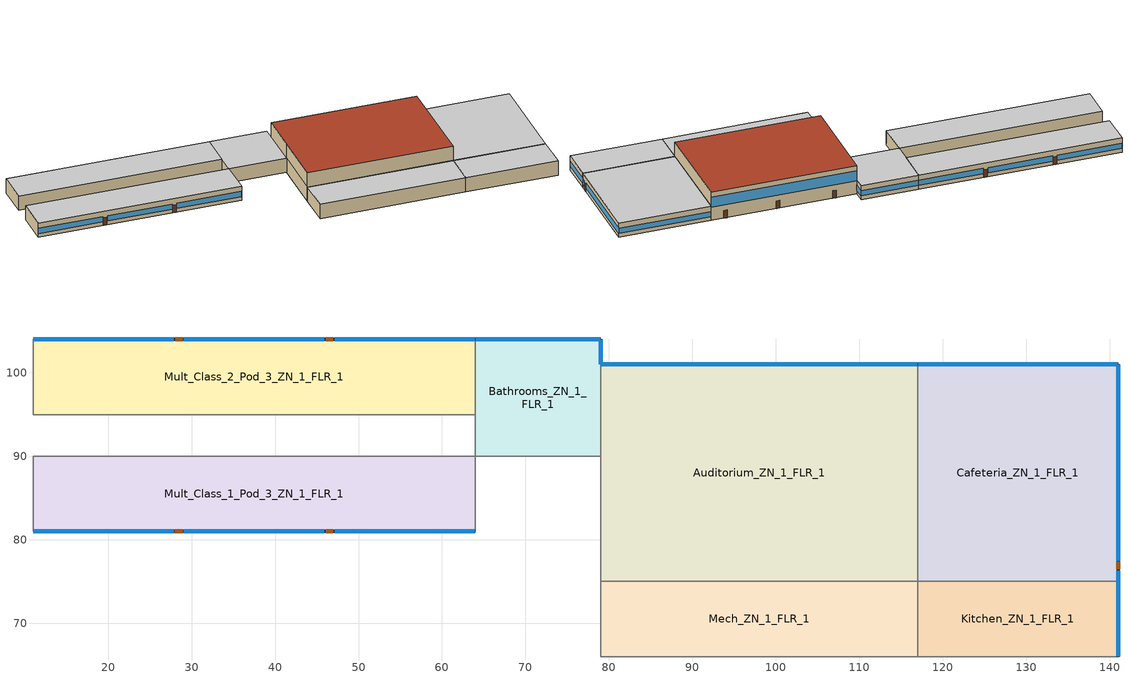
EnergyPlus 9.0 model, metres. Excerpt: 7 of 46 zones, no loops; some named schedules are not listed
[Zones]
Mult_Class_1_Pod_3_ZN_1_FLR_1
 floor ground (Mult_Class_1_Pod_3_ZN_1_FLR_1_Floor_Ffactor): 11,90 64,90 64,81 11,81 z0
 wall outside (nonres_ext_wall): 11,81 64,81 z0:4
 wall to Main_Corridor_ZN_1_FLR_1 (int_wall): 64,81 64,90 z0:4
 wall to Corridor_Pod_3_ZN_1_FLR_1 (int_wall): 64,90 11,90 z0:4
 wall to Corner_Class_1_Pod_3_ZN_1_FLR_1 (int_wall): 11,90 11,81 z0:4
 window (NonresWindow_U_0.5_SHGC_0.25): 11.05,81 27.87,81 / 29.09,81 45.91,81 / 47.13,81 63.95,81 z1.03:2.5
 door (Swinging Door_con): 28.01,81 28.93,81 / 46.08,81 47,81 z0:2.13
 ceiling to Mult_Class_1_Pod_3_ZN_1_FLR_2 (int_slab_ceiling): 11,81 64,81 64,90 11,90 z4
Mult_Class_2_Pod_3_ZN_1_FLR_1
 floor ground (Mult_Class_2_Pod_3_ZN_1_FLR_1_Floor_Ffactor): 11,104 64,104 64,95 11,95 z0
 wall outside (nonres_ext_wall): 64,104 11,104 z0:4
 wall to Corridor_Pod_3_ZN_1_FLR_1 (int_wall): 11,95 64,95 z0:4
 wall to Bathrooms_ZN_1_FLR_1 (int_wall): 64,95 64,104 z0:4
 wall to Corner_Class_2_Pod_3_ZN_1_FLR_1 (int_wall): 11,104 11,95 z0:4
 window (NonresWindow_U_0.5_SHGC_0.25): 63.95,104 47.13,104 / 27.87,104 11.05,104 / 45.91,104 29.09,104 z1.03:2.5
 door (Swinging Door_con): 46.96,104 46.05,104 / 28.94,104 28.02,104 z0:2.13
 ceiling to Mult_Class_2_Pod_3_ZN_1_FLR_2 (int_slab_ceiling): 11,95 64,95 64,104 11,104 z4
Bathrooms_ZN_1_FLR_1
 floor ground (Bathrooms_ZN_1_FLR_1_Floor_Ffactor): 64,104 79,104 79,90 64,90 z0
 wall outside (nonres_ext_wall): 79,101 79,104 64,104 z0:4
 wall to Main_Corridor_ZN_1_FLR_1 (int_wall): 64,90 79,90 z0:4
 wall to Auditorium_ZN_1_FLR_1 (nonres_ext_wall): 79,90 79,101 z0:4
 wall to Corridor_Pod_3_ZN_1_FLR_1 (int_wall): 64,95 64,90 z0:4
 window (NonresWindow_U_0.5_SHGC_0.25): 79,101.05 79,103.95 z1.1:2.55; 78.95,104 64.05,104 z1.1:2.51
 ceiling to Bathrooms_ZN_1_FLR_2 (int_slab_ceiling): 64,90 79,90 79,104 64,104 z4
Auditorium_ZN_1_FLR_1
 floor ground (Auditorium_ZN_1_FLR_1_Floor_Ffactor): 79,101 117,101 117,75 79,75 z0
 wall outside (nonres_ext_wall): 117,101 79,101 z0:8
 wall to Mech_ZN_1_FLR_1 (int_wall): 79,75 117,75 z0:4
 wall to Cafeteria_ZN_1_FLR_1 (int_wall): 117,75 117,101 z0:4
 wall to Main_Corridor_ZN_1_FLR_1 (nonres_ext_wall): 79,90 79,75 z0:4
 wall to Mech_ZN_1_FLR_2 (int_wall): 79,75 117,75 z4:8
 wall to LIBRARY_MEDIA_CENTER_ZN_1_FLR_2 (int_wall): 117,75 117,101 z4:8
 wall to Main_Corridor_ZN_1_FLR_2 (nonres_ext_wall): 79,90 79,75 z4:8
 wall to Bathrooms_ZN_1_FLR_2 (nonres_ext_wall): 79,101 79,90 z4:8
 window (NonresWindow_U_0.5_SHGC_0.25): 116.95,101 79.05,101 z3.7:6.5
 door (Swinging Door_con): 113.7,101 112.78,101 / 100,101 99.09,101 / 85.25,101 84.33,101 z0:2.13
 roof outside (nonres_roof): 79,75 117,75 117,101 79,101 z8
Kitchen_ZN_1_FLR_1
 floor ground (Kitchen_ZN_1_FLR_1_Floor_Ffactor): 117,75 141,75 141,66 117,66 z0
 wall outside (nonres_ext_wall): 141,66 141,75 z0:4
 wall to Aux_Gym_ZN_1_FLR_1 (int_wall): 117,66 141,66 z0:4
 wall to Cafeteria_ZN_1_FLR_1 (int_wall): 141,75 117,75 z0:4
 wall to Mech_ZN_1_FLR_1 (int_wall): 117,75 117,66 z0:4
 window (NonresWindow_U_0.5_SHGC_0.25): 141,66.05 141,74.95 z1.1:2.52
 ceiling to LIBRARY_MEDIA_CENTER_ZN_1_FLR_2 (int_slab_ceiling): 117,66 141,66 141,75 117,75 z4
Cafeteria_ZN_1_FLR_1
 floor ground (Cafeteria_ZN_1_FLR_1_Floor_Ffactor): 117,101 141,101 141,75 117,75 z0
 wall outside (nonres_ext_wall): 141,75 141,101 117,101 z0:4
 window (NonresWindow_U_0.5_SHGC_0.25): 141,77.49 141,100.95 / 141,75.05 141,76.27 z1.03:2.51; 140.95,101 117.05,101 z1.1:2.51
 door (Swinging Door_con): 141,76.45 141,77.36 z0:2.13
 ceiling to LIBRARY_MEDIA_CENTER_ZN_1_FLR_2 (int_slab_ceiling): 117,75 141,75 141,101 117,101 z4
Mech_ZN_1_FLR_1
 floor adiabatic (Mech_ZN_1_FLR_1_Floor_Ffactor): 79,75 117,75 117,66 79,66 z0
 wall to Gym_ZN_1_FLR_1 (int_wall): 79,66 117,66 z0:4
 wall to Main_Corridor_ZN_1_FLR_1 (int_wall): 79,75 79,66 z0:4
 ceiling to Mech_ZN_1_FLR_2 (int_slab_ceiling): 79,66 117,66 117,75 79,75 z4
[Building]
SchoolSecondary: North Axis {deg}=0; Terrain=City; Loads Convergence Tolerance Value=0.04; Temperature Convergence Tolerance Value {deltaC}=0.2; Solar Distribution=FullInteriorAndExterior; Maximum Number of Warmup Days=25; Minimum Number of Warmup Days=6
[Site:Location]
San.Diego-Brown.Field.Muni.AP_CA_USA WMO=722904: Latitude {deg}=32.57; Longitude {deg}=-116.98; Time Zone {hr}=-8; Elevation {m}=159
[SizingPeriod:DesignDay] Day of Month=21; Dry-Bulb Temperature Range Modifier Type=DefaultMultipliers; Humidity Condition Type=Wetbulb; Barometric Pressure {Pa}=99429; Rain Indicator=No; Snow Indicator=No; Daylight Saving Time Indicator=No
Name | Month | Day Type | Maximum Dry-Bulb Temperature {C} | Daily Dry-Bulb Temperature Range {deltaC} | Wetbulb or DewPoint at Maximum Dry-Bulb {C} | Wind Speed {m/s} | Wind Direction {deg} | Solar Model Indicator | Sky Clearness | ASHRAE Clear Sky Optical Depth for Beam Irradiance (taub) | ASHRAE Clear Sky Optical Depth for Diffuse Irradiance (taud)
San.Diego-Brown.Field.Muni.AP_CA_USA Ann Htg 99.6% Condns DB | 12 | WinterDesignDay | 3.8 | 0 | 3.8 | 3 | 120 | ASHRAEClearSky | 0
San.Diego-Brown.Field.Muni.AP_CA_USA Ann Clg .4% Condns DB=>MWB | 8 | SummerDesignDay | 31.3 | 8.9 | 18.4 | 4.1 | 280 | ASHRAETau |  | 0.412 | 2.276
[Site:GroundTemperature:FCfactorMethod]
January Ground Temperature {C}=18.8; February Ground Temperature {C}=14.3; March Ground Temperature {C}=13.6; April Ground Temperature {C}=13.2; May Ground Temperature {C}=13.3; June Ground Temperature {C}=12.6; July Ground Temperature {C}=15.3; August Ground Temperature {C}=15.6; September Ground Temperature {C}=17.7; October Ground Temperature {C}=19.4; November Ground Temperature {C}=19.7; December Ground Temperature {C}=18.5
[Site:WaterMainsTemperature]
Calculation Method=CORRELATION; Annual Average Outdoor Air Temperature {C}=16; Maximum Difference In Monthly Average Outdoor Air Temperatures {deltaC}=7.1
[Material]
Name | Roughness | Thickness {m} | Conductivity {W/m-K} | Density {kg/m3} | Specific Heat {J/kg-K} | Thermal Absorptance | Solar Absorptance | Visible Absorptance
Std Wood 6inch | MediumSmooth | 0.15 | 0.12 | 540 | 1210 | 0.9 | 0.7 | 0.7
F07 25mm stucco | Smooth | 0.0254 | 0.72 | 1856 | 840 | 0.9 | 0.7 | 0.7
F08 Metal surface | Smooth | 0.0008 | 45.28 | 7824 | 500
F13 Built-up roofing | Rough | 0.0095 | 0.16 | 1120 | 1460 | 0.75 | 0.45
G01 13mm gypsum board | Smooth | 0.0127 | 0.16 | 800 | 1090 | 0.9 | 0.7 | 0.5
G01 16mm gypsum board | MediumSmooth | 0.0159 | 0.16 | 800 | 1090
100mm Normalweight concrete floor | MediumRough | 0.1016 | 2.31 | 2322 | 832
[Material:NoMass] Thermal Absorptance=0.9; Solar Absorptance=0.7
Name | Roughness | Thermal Resistance {m2-K/W} | Visible Absorptance
Opaque Door panel_con | MediumRough | 0.251572 | 0.7
CP02 CARPET PAD | VeryRough | 0.21648 | 0.8
Nonres_Roof_Insulation | MediumSmooth | 4.31889 | 0.7
Nonres_Exterior_Wall_Insulation | MediumSmooth | 1.90342 | 0.7
[WindowMaterial:SimpleGlazingSystem]
Nonres Window Glazing Layer: U-Factor {W/m2-K}=2.83913; Solar Heat Gain Coefficient=0.25; Visible Transmittance=0.275
[Construction]
Swinging Door_con: Opaque Door panel_con
InteriorFurnishings: Std Wood 6inch
int_wall: G01 13mm gypsum board, G01 13mm gypsum board
int_slab_ceiling: CP02 CARPET PAD, 100mm Normalweight concrete floor
nonres_roof: F13 Built-up roofing, Nonres_Roof_Insulation, F08 Metal surface
nonres_ext_wall: F07 25mm stucco, G01 16mm gypsum board, Nonres_Exterior_Wall_Insulation, G01 16mm gypsum board
NonresWindow_U_0.5_SHGC_0.25: Nonres Window Glazing Layer
[Construction:FfactorGroundFloor] F-Factor {W/m-K}=1.26363
Name | Area {m2} | PerimeterExposed {m}
Mult_Class_1_Pod_3_ZN_1_FLR_1_Floor_Ffactor; Mult_Class_2_Pod_3_ZN_1_FLR_1_Floor_Ffactor | 477 | 53
Bathrooms_ZN_1_FLR_1_Floor_Ffactor | 210 | 18
Auditorium_ZN_1_FLR_1_Floor_Ffactor | 988 | 38
Kitchen_ZN_1_FLR_1_Floor_Ffactor | 216 | 9
Cafeteria_ZN_1_FLR_1_Floor_Ffactor | 624 | 50
Mech_ZN_1_FLR_1_Floor_Ffactor | 342 | 0
[Zone] Type=1; Multiplier=1; Ceiling Height {m}=4; Floor Area {m2}=autocalculate; Part of Total Floor Area=Yes
Name | Volume {m3}
Mult_Class_1_Pod_3_ZN_1_FLR_1; Mult_Class_2_Pod_3_ZN_1_FLR_1 | 1908
Bathrooms_ZN_1_FLR_1 | 840
Auditorium_ZN_1_FLR_1 | 7904
Kitchen_ZN_1_FLR_1 | 864
Cafeteria_ZN_1_FLR_1 | 2496
Mech_ZN_1_FLR_1 | 1368
[InternalMass] Construction=InteriorFurnishings
Name | Zone | Surface Area {m2}
Mult_Class_1_Pod_3_ZN_1_FLR_1_InternalMass_1 | Mult_Class_1_Pod_3_ZN_1_FLR_1 | 954
Mult_Class_2_Pod_3_ZN_1_FLR_1_InternalMass_1 | Mult_Class_2_Pod_3_ZN_1_FLR_1 | 954
Bathrooms_ZN_1_FLR_1_InternalMass_1 | Bathrooms_ZN_1_FLR_1 | 420
Auditorium_ZN_1_FLR_1_InternalMass_1 | Auditorium_ZN_1_FLR_1 | 1976
Kitchen_ZN_1_FLR_1_InternalMass_1 | Kitchen_ZN_1_FLR_1 | 432
Cafeteria_ZN_1_FLR_1_InternalMass_1 | Cafeteria_ZN_1_FLR_1 | 1248
Mech_ZN_1_FLR_1_InternalMass_1 | Mech_ZN_1_FLR_1 | 684
[People] Fraction Radiant=0.3; Sensible Heat Fraction=AUTOCALCULATE; Activity Level Schedule=ACTIVITY_SCH; Enable ASHRAE 55 Comfort Warnings=No; Mean Radiant Temperature Calculation Type=ZoneAveraged; Work Efficiency Schedule=WORK_EFF_SCH; Clothing Insulation Calculation Method=ClothingInsulationSchedule; Clothing Insulation Schedule=CLOTHING_SCH; Air Velocity Schedule=AIR_VELO_SCH; Thermal Comfort Model 1 Type=FANGER
Name | Zone or ZoneList | Number of People Schedule | Number of People Calculation Method | Zone Floor Area per Person {m2/person} | Number of People
Mult_Class_1_Pod_3_ZN_1_FLR_1 | Mult_Class_1_Pod_3_ZN_1_FLR_1 | BLDG_OCC_SCH | Area/Person | 2.654
Mult_Class_2_Pod_3_ZN_1_FLR_1 | Mult_Class_2_Pod_3_ZN_1_FLR_1 | BLDG_OCC_SCH | Area/Person | 2.654
Bathrooms_ZN_1_FLR_1 | Bathrooms_ZN_1_FLR_1 | BLDG_OCC_SCH | People
Auditorium_ZN_1_FLR_1 | Auditorium_ZN_1_FLR_1 | BLDG_OCC_SCH_Auditorium | Area/Person | 0.619
Kitchen_ZN_1_FLR_1 | Kitchen_ZN_1_FLR_1 | BLDG_OCC_SCH | People |  | 35
Cafeteria_ZN_1_FLR_1 | Cafeteria_ZN_1_FLR_1 | BLDG_OCC_SCH_Cafeteria | Area/Person | 0.929
Mech_ZN_1_FLR_1 | Mech_ZN_1_FLR_1 | BLDG_OCC_SCH | People
[Lights] Design Level Calculation Method=Watts/Area; Return Air Fraction=0; Fraction Radiant=0.37; Fraction Visible=0.2; Fraction Replaceable=1; Return Air Fraction Calculated from Plenum Temperature=No
Name | Zone or ZoneList | Schedule | Watts per Zone Floor Area {W/m2}
Mult_Class_1_Pod_3_ZN_1_FLR_1_Lights | Mult_Class_1_Pod_3_ZN_1_FLR_1 | BLDG_LIGHT_CLASSROOM_SCH | 13.3472
Mult_Class_2_Pod_3_ZN_1_FLR_1_Lights | Mult_Class_2_Pod_3_ZN_1_FLR_1 | BLDG_LIGHT_CLASSROOM_SCH | 13.3472
Bathrooms_ZN_1_FLR_1_Lights | Bathrooms_ZN_1_FLR_1 | BLDG_LIGHT_BATH_SCH | 10.5486
Auditorium_ZN_1_FLR_1_Lights | Auditorium_ZN_1_FLR_1 | BLDG_LIGHT_MISC_SCH | 6.78126
Kitchen_ZN_1_FLR_1_Lights | Kitchen_ZN_1_FLR_1 | BLDG_LIGHT_MISC_SCH | 13.0243
Cafeteria_ZN_1_FLR_1_Lights | Cafeteria_ZN_1_FLR_1 | BLDG_LIGHT_MISC_SCH | 6.99654
Mech_ZN_1_FLR_1_Lights | Mech_ZN_1_FLR_1 | BLDG_LIGHT_MECHANIC_SCH | 10.2257
[ElectricEquipment] Design Level Calculation Method=EquipmentLevel
Name | Zone or ZoneList | Schedule | Design Level {W} | Fraction Latent | Fraction Radiant | Fraction Lost
Mult_Class_1_Pod_3_ZN_1_FLR_1_PlugMisc_Equip | Mult_Class_1_Pod_3_ZN_1_FLR_1 | BLDG_EQUIP_SCH | 4770 | 0 | 0.5 | 0
Mult_Class_2_Pod_3_ZN_1_FLR_1_PlugMisc_Equip | Mult_Class_2_Pod_3_ZN_1_FLR_1 | BLDG_EQUIP_SCH | 4770 | 0 | 0.5 | 0
Bathrooms_ZN_1_FLR_1_PlugMisc_Equip | Bathrooms_ZN_1_FLR_1 | BLDG_EQUIP_SCH | 840 | 0 | 0.5 | 0
Auditorium_ZN_1_FLR_1_PlugMisc_Equip | Auditorium_ZN_1_FLR_1 | BLDG_EQUIP_SCH | 4940 | 0 | 0.5 | 0
Kitchen_ZN_1_FLR_1_MiscElec_Equip | Kitchen_ZN_1_FLR_1 | KITCHEN_ELEC_EQUIP_SCH | 47995.2 | 0.25 | 0.3 | 0.2
Kitchen_ZN_1_FLR_1_Reach-in-Freezer | Kitchen_ZN_1_FLR_1 | Always_on | 915 | 0 | 0.25 | 0
Kitchen_ZN_1_FLR_1_Reach-in-Refrigerator | Kitchen_ZN_1_FLR_1 | Always_on | 570 | 0 | 0.25 | 0
Cafeteria_ZN_1_FLR_1_PlugMisc_Equip | Cafeteria_ZN_1_FLR_1 | KITCHEN_ELEC_EQUIP_SCH | 48004.32 | 0 | 0.5 | 0
Mech_ZN_1_FLR_1_PlugMisc_Equip | Mech_ZN_1_FLR_1 | BLDG_EQUIP_SCH | 1368 | 0 | 0.5 | 0
Mech_ZN_1_FLR_1_Elevators_Equip | Mech_ZN_1_FLR_1 | BLDG_ELEVATORS | 32109.9 | 0 | 0.5 | 0
Mech_ZN_1_FLR_1_Elevators_Lights_Fan | Mech_ZN_1_FLR_1 | ELEV_LIGHT_FAN_SCH_ADD_DF | 125 | 0 | 0.5 | 0
[GasEquipment]
Kitchen_ZN_1_FLR_1_MiscGas_Equip: Zone or ZoneList=Kitchen_ZN_1_FLR_1; Schedule=KITCHEN_GAS_EQUIP_SCH; Design Level Calculation Method=EquipmentLevel; Design Level {W}=362577.6; Fraction Latent=0.1; Fraction Radiant=0.2; Fraction Lost=0.7
[Daylighting:Controls] Daylighting Method=SplitFlux; Lighting Control Type=Stepped; Minimum Input Power Fraction for Continuous or ContinuousOff Dimming Control=0.3; Minimum Light Output Fraction for Continuous or ContinuousOff Dimming Control=0.2; Number of Stepped Control Steps=3; Probability Lighting will be Reset When Needed in Manual Stepped Control=1; Maximum Allowable Discomfort Glare Index=22
Name | Zone | Glare Calculation Daylighting Reference Point | Glare Calculation Azimuth Angle of View Direction Clockwise from Zone y-Axis {deg} | Daylighting Reference Point 1 | Fraction of Zone Controlled by Reference Point 1 | Illuminance Setpoint at Reference Point 1 {lux} | Daylighting Reference Point 2 | Fraction of Zone Controlled by Reference Point 2 | Illuminance Setpoint at Reference Point 2 {lux}
Mult_Class_1_Pod_3_ZN_1_FLR_1_DaylCtrl | Mult_Class_1_Pod_3_ZN_1_FLR_1 | Mult_Class_1_Pod_3_ZN_1_FLR_1_DaylRefPt1 | 180 | Mult_Class_1_Pod_3_ZN_1_FLR_1_DaylRefPt1 | 0.28 | 377 | Mult_Class_1_Pod_3_ZN_1_FLR_1_DaylRefPt2 | 0.28 | 377
Mult_Class_2_Pod_3_ZN_1_FLR_1_DaylCtrl | Mult_Class_2_Pod_3_ZN_1_FLR_1 | Mult_Class_2_Pod_3_ZN_1_FLR_1_DaylRefPt1 | 0 | Mult_Class_2_Pod_3_ZN_1_FLR_1_DaylRefPt1 | 0.28 | 377 | Mult_Class_2_Pod_3_ZN_1_FLR_1_DaylRefPt2 | 0.28 | 377
Cafeteria_ZN_1_FLR_1_DaylCtrl | Cafeteria_ZN_1_FLR_1 | Cafeteria_ZN_1_FLR_1_DaylRefPt1 | 0 | Cafeteria_ZN_1_FLR_1_DaylRefPt1 | 0.21 | 215 | Cafeteria_ZN_1_FLR_1_DaylRefPt2 | 0.15 | 215
[ZoneInfiltration:DesignFlowRate] Schedule=INFIL_SCH_PNNL; Design Flow Rate Calculation Method=Flow/ExteriorArea; Constant Term Coefficient=0; Temperature Term Coefficient=0; Velocity Term Coefficient=0.224; Velocity Squared Term Coefficient=0
Name | Zone or ZoneList | Flow per Exterior Surface Area {m3/s-m2}
Mult_Class_1_Pod_3_ZN_1_FLR_1_Infiltration | Mult_Class_1_Pod_3_ZN_1_FLR_1 | 0.00056896
Mult_Class_2_Pod_3_ZN_1_FLR_1_Infiltration | Mult_Class_2_Pod_3_ZN_1_FLR_1 | 0.00056896
Bathrooms_ZN_1_FLR_1_Infiltration | Bathrooms_ZN_1_FLR_1 | 0.00056896
Auditorium_ZN_1_FLR_1_Infiltration | Auditorium_ZN_1_FLR_1 | 0.000194015
Kitchen_ZN_1_FLR_1_Infiltration | Kitchen_ZN_1_FLR_1 | 0.00056896
Cafeteria_ZN_1_FLR_1_Infiltration | Cafeteria_ZN_1_FLR_1 | 0.00056896
[Exterior:Lights] Control Option=AstronomicalClock
Name | Schedule | Design Level {W}
Exterior_Lights_a | Exterior_lighting_schedule_a | 441.8
Exterior_Lights_b | Exterior_lighting_schedule_b | 8552
[Schedule:Compact]
BLDG_LIGHT_BATH_SCH: Through: 6/30, For: Weekdays, Until: 7:00, 0.1773, Until: 8:00, 0.9, Until: 21:00, 0.594, Until: 24:00, 0.1773, For: SummerDesignDay, Until: 24:00, 1, For: WinterDesignDay, Until: 24:00, 0, For: WeekEnds Holidays AllOtherDays, Until: 24:00, 0.1773, Through: 9/1, For: Weekdays, Until: 8:00, 0.1773, Until: 20:00, 0.33, Until: 21:00, 0.117018, Until: 24:00, 0.1773, For: SummerDesignDay, Until: 24:00, 1, For: WinterDesignDay, Until: 24:00, 0, For: WeekEnds Holidays AllOtherDays, Until: 24:00, 0.1773, Through: 12/31, For: Weekdays, Until: 7:00, 0.1773, Until: 8:00, 0.9, Until: 21:00, 0.594, Until: 24:00, 0.1773, For: SummerDesignDay, Until: 24:00, 1, For: WinterDesignDay, Until: 24:00, 0, For: WeekEnds Holidays AllOtherDays, Until: 24:00, 0.1773
BLDG_LIGHT_CLASSROOM_SCH: Through: 6/30, For: Weekdays, Until: 7:00, 0.1773, Until: 8:00, 0.9, Until: 21:00, 0.598291, Until: 24:00, 0.1773, For: SummerDesignDay, Until: 24:00, 1, For: WinterDesignDay, Until: 24:00, 0, For: WeekEnds Holidays AllOtherDays, Until: 24:00, 0.1773, Through: 9/1, For: Weekdays, Until: 8:00, 0.1773, Until: 20:00, 0.332384, Until: 21:00, 0.117863, Until: 24:00, 0.1773, For: SummerDesignDay, Until: 24:00, 1, For: WinterDesignDay, Until: 24:00, 0, For: WeekEnds Holidays AllOtherDays, Until: 24:00, 0.1773, Through: 12/31, For: Weekdays, Until: 7:00, 0.1773, Until: 8:00, 0.9, Until: 21:00, 0.598291, Until: 24:00, 0.1773, For: SummerDesignDay, Until: 24:00, 1, For: WinterDesignDay, Until: 24:00, 0, For: WeekEnds Holidays AllOtherDays, Until: 24:00, 0.1773
BLDG_LIGHT_MECHANIC_SCH; BLDG_LIGHT_MISC_SCH: Through: 6/30, For: Weekdays, Until: 7:00, 0.1773, Until: 21:00, 0.9, Until: 24:00, 0.1773, For: SummerDesignDay, Until: 24:00, 1, For: WinterDesignDay, Until: 24:00, 0, For: WeekEnds Holidays AllOtherDays, Until: 24:00, 0.1773, Through: 9/1, For: Weekdays, Until: 8:00, 0.1773, Until: 20:00, 0.5, Until: 24:00, 0.1773, For: SummerDesignDay, Until: 24:00, 1, For: WinterDesignDay, Until: 24:00, 0, For: WeekEnds Holidays AllOtherDays, Until: 24:00, 0.1773, Through: 12/31, For: Weekdays, Until: 7:00, 0.1773, Until: 21:00, 0.9, Until: 24:00, 0.1773, For: SummerDesignDay, Until: 24:00, 1, For: WinterDesignDay, Until: 24:00, 0, For: WeekEnds Holidays AllOtherDays, Until: 24:00, 0.1773
BLDG_OCC_SCH: Through: 6/15, For: Weekdays, Until: 08:00, 0, Until: 16:00, 0.95, Until: 21:00, 0.15, Until: 24:00, 0, For: SummerDesignDay, Until: 08:00, 1e-09, Until: 16:00, 0.95, Until: 21:00, 0.15, Until: 24:00, 1e-09, For: WeekEnds WinterDesignDay Holidays AllOtherDays, Until: 24:00, 0, Through: 9/15, For: Weekdays, Until: 08:00, 0, Until: 16:00, 0.15, Until: 21:00, 0.15, Until: 24:00, 0, For: SummerDesignDay, Until: 08:00, 1e-09, Until: 16:00, 0.15, Until: 21:00, 0.15, Until: 24:00, 1e-09, For: WeekEnds WinterDesignDay Holidays AllOtherDays, Until: 24:00, 0, Through: 12/31, For: Weekdays, Until: 08:00, 0, Until: 16:00, 0.95, Until: 21:00, 0.15, Until: 24:00, 0, For: SummerDesignDay, Until: 08:00, 1e-09, Until: 16:00, 0.95, Until: 21:00, 0.15, Until: 24:00, 1e-09, For: WeekEnds WinterDesignDay Holidays AllOtherDays, Until: 24:00, 0
BLDG_OCC_SCH_Auditorium: Through: 6/30, For: Weekdays, Until: 08:00, 0, Until: 15:00, 0.25, Until: 20:00, 0.95, Until: 24:00, 0, For: SummerDesignDay, Until: 08:00, 1e-09, Until: 15:00, 0.25, Until: 20:00, 0.95, Until: 24:00, 1e-09, For: WeekEnds WinterDesignDay Holidays AllOtherDays, Until: 24:00, 0, Through: 9/1, For: Weekdays, Until: 08:00, 0, Until: 17:00, 0.15, Until: 19:00, 0.35, Until: 24:00, 0, For: SummerDesignDay, Until: 08:00, 1e-09, Until: 17:00, 0.15, Until: 19:00, 0.35, Until: 24:00, 1e-09, For: WeekEnds WinterDesignDay Holidays AllOtherDays, Until: 24:00, 0, Through: 12/31, For: Weekdays, Until: 08:00, 0, Until: 15:00, 0.25, Until: 20:00, 0.95, Until: 24:00, 0, For: SummerDesignDay, Until: 08:00, 1e-09, Until: 15:00, 0.25, Until: 20:00, 0.95, Until: 24:00, 1e-09, For: WeekEnds WinterDesignDay Holidays AllOtherDays, Until: 24:00, 0
BLDG_OCC_SCH_Cafeteria: Through: 6/30, For: Weekdays, Until: 09:00, 0, Until: 15:00, 0.95, Until: 20:00, 0.35, Until: 24:00, 0, For: SummerDesignDay, Until: 09:00, 1e-09, Until: 15:00, 0.95, Until: 20:00, 0.35, Until: 24:00, 1e-09, For: WeekEnds WinterDesignDay Holidays AllOtherDays, Until: 24:00, 0, Through: 9/1, For: Weekdays, Until: 09:00, 0, Until: 17:00, 0.15, Until: 19:00, 0.35, Until: 24:00, 0, For: SummerDesignDay, Until: 09:00, 1e-09, Until: 17:00, 0.15, Until: 19:00, 0.35, Until: 24:00, 1e-09, For: WeekEnds WinterDesignDay Holidays AllOtherDays, Until: 24:00, 0, Through: 12/31, For: Weekdays, Until: 09:00, 0, Until: 15:00, 0.95, Until: 20:00, 0.35, Until: 24:00, 0, For: SummerDesignDay, Until: 09:00, 1e-09, Until: 15:00, 0.95, Until: 20:00, 0.35, Until: 24:00, 1e-09, For: WeekEnds WinterDesignDay Holidays AllOtherDays, Until: 24:00, 0
WORK_EFF_SCH: Through: 12/31, For: AllDays, Until: 24:00, 0
AIR_VELO_SCH: Through: 12/31, For: AllDays, Until: 24:00, 0.2
CLOTHING_SCH: Through: 04/30, For: AllDays, Until: 24:00, 1.1, Through: 09/30, For: AllDays, Until: 24:00, 0.6, Through: 12/31, For: AllDays, Until: 24:00, 1.1
ACTIVITY_SCH: Through: 12/31, For: AllDays, Until: 24:00, 120
